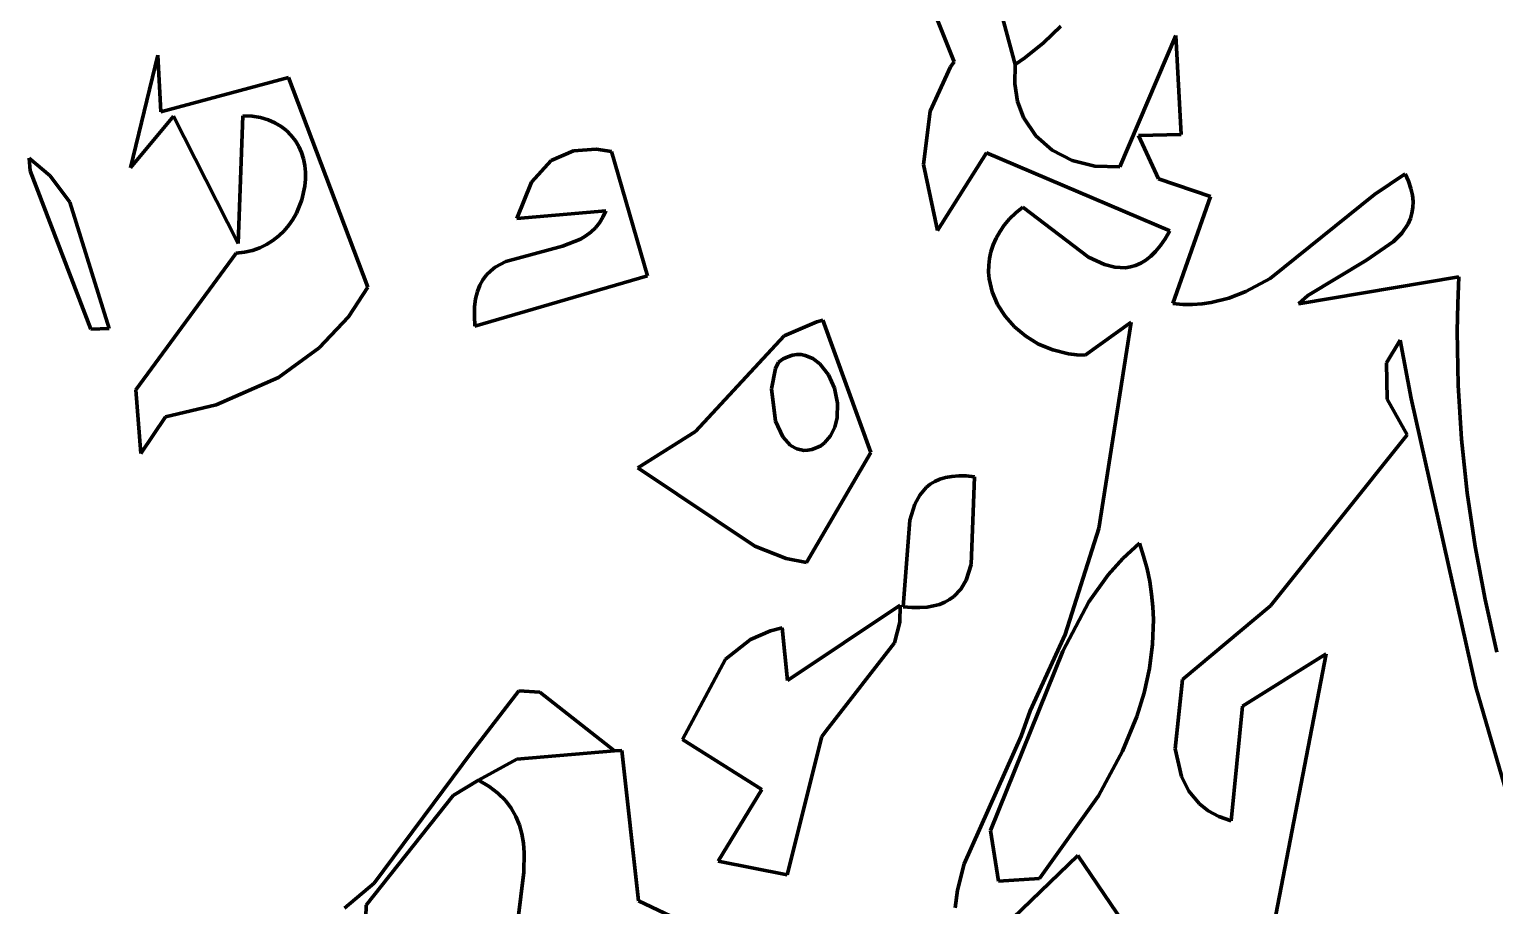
# Model space of a CAD drawing. Header units: millimetres. Extents: x 0 to 8.3, y 0 to 12.4.
# Drawn here: x 0.816 to 1.537, y 4.057 to 4.488 of the extents above; entities that cross this region are included whole.
import ezdxf

# ---------------------------------------------------------------- set-up
doc = ezdxf.new("R2010")
doc.units = ezdxf.units.MM
for name, color, linetype, lineweight in [('color#131313ff', 7, 'CONTINUOUS', 100), ('color#7c7c7cff', 7, 'CONTINUOUS', 100), ('color#c5c5c5ff', 7, 'CONTINUOUS', 100), ('color#ffffffff', 7, 'CONTINUOUS', 100)]:
    doc.layers.add(name, color=color, linetype=linetype, lineweight=lineweight)

msp = doc.modelspace()

# ---------------------------------------------------------------- linework, layer by layer
at = {"layer": 'color#131313ff'}
for p, q in [((1.28633, 4.5248), (1.30087, 4.47049)), ((1.27094, 4.47193), (1.25973, 4.4997)), ((1.35239, 4.42032), (1.3799, 4.48476)), ((1.3799, 4.48476), (1.38262, 4.43613)), ((0.86568, 4.41973), (0.87921, 4.47518)), ((0.87921, 4.47518), (0.88061, 4.44726)), ((1.25902, 4.44768), (1.26916, 4.46938)), ((1.26916, 4.46938), (1.27094, 4.47193)), ((1.30087, 4.47049), (1.30068, 4.4611)), ((0.88061, 4.44726), (0.94348, 4.4642)), ((0.94348, 4.4642), (0.98255, 4.361)), ((1.30068, 4.4611), (1.30212, 4.45242)), ((1.25583, 4.42142), (1.25902, 4.44768)), ((1.30212, 4.45242), (1.30506, 4.44457)), ((0.88685, 4.44521), (0.86568, 4.41973)), ((0.91876, 4.38263), (0.88685, 4.44521)), ((0.92104, 4.44538), (0.91876, 4.38263)), ((0.92553, 4.44511), (0.92104, 4.44538)), ((0.92966, 4.44443), (0.92553, 4.44511)), ((0.93341, 4.44335), (0.92966, 4.44443)), ((0.93681, 4.4419), (0.93341, 4.44335)), ((0.93984, 4.44012), (0.93681, 4.4419)), ((1.30506, 4.44457), (1.31106, 4.43554)), ((0.94252, 4.43804), (0.93984, 4.44012)), ((0.94486, 4.43569), (0.94252, 4.43804)), ((0.94684, 4.43309), (0.94486, 4.43569)), ((0.94849, 4.43029), (0.94684, 4.43309)), ((1.31106, 4.43554), (1.31912, 4.42836)), ((1.38262, 4.43613), (1.36152, 4.43561)), ((1.36152, 4.43561), (1.37134, 4.41434)), ((0.94981, 4.42731), (0.94849, 4.43029)), ((0.9508, 4.42418), (0.94981, 4.42731)), ((1.28683, 4.42707), (1.2627, 4.38887)), ((1.37701, 4.38874), (1.28683, 4.42707)), ((1.31912, 4.42836), (1.32892, 4.42328)), ((0.95146, 4.42093), (0.9508, 4.42418)), ((0.9518, 4.41759), (0.95146, 4.42093)), ((1.2627, 4.38887), (1.25583, 4.42142)), ((1.32892, 4.42328), (1.34012, 4.42052)), ((1.34012, 4.42052), (1.35239, 4.42032)), ((0.95154, 4.41079), (0.95183, 4.4142)), ((0.95183, 4.4142), (0.9518, 4.41759)), ((1.37134, 4.41434), (1.39706, 4.40568)), ((1.4777, 4.40664), (1.49278, 4.41683)), ((1.49278, 4.41683), (1.49443, 4.41312)), ((1.49443, 4.41312), (1.4956, 4.40962)), ((0.95006, 4.40401), (0.95154, 4.41079)), ((1.39706, 4.40568), (1.37853, 4.35299)), ((1.42636, 4.36539), (1.4777, 4.40664)), ((1.4956, 4.40962), (1.49633, 4.40631)), ((1.49633, 4.40631), (1.49663, 4.40318)), ((0.94564, 4.39443), (0.9474, 4.39751)), ((0.9474, 4.39751), (0.95006, 4.40401)), ((1.29816, 4.3946), (1.30118, 4.39758)), ((1.30118, 4.39758), (1.30462, 4.40045)), ((1.30462, 4.40045), (1.33706, 4.37588)), ((1.49609, 4.39744), (1.49529, 4.3948)), ((1.49655, 4.40023), (1.49609, 4.39744)), ((1.49663, 4.40318), (1.49655, 4.40023)), ((0.94128, 4.3888), (0.9436, 4.39152)), ((0.9436, 4.39152), (0.94564, 4.39443)), ((1.29334, 4.38836), (1.29555, 4.39152)), ((1.29555, 4.39152), (1.29816, 4.3946)), ((1.49417, 4.3923), (1.49106, 4.38767)), ((1.49529, 4.3948), (1.49417, 4.3923)), ((0.93271, 4.3821), (0.93583, 4.38406)), ((0.93583, 4.38406), (0.93869, 4.38631)), ((0.93869, 4.38631), (0.94128, 4.3888)), ((1.29008, 4.38185), (1.29152, 4.38513)), ((1.29152, 4.38513), (1.29334, 4.38836)), ((1.37236, 4.38153), (1.3747, 4.38488)), ((1.3747, 4.38488), (1.37701, 4.38874)), ((1.48696, 4.38347), (1.47371, 4.37429)), ((1.49106, 4.38767), (1.48696, 4.38347)), ((0.86841, 4.31059), (0.91771, 4.37773)), ((0.91771, 4.37773), (0.92183, 4.37824)), ((0.92183, 4.37824), (0.92571, 4.37916)), ((0.92571, 4.37916), (0.92934, 4.38046)), ((0.92934, 4.38046), (0.93271, 4.3821)), ((1.28828, 4.3752), (1.28901, 4.37853)), ((1.28901, 4.37853), (1.29008, 4.38185)), ((1.33706, 4.37588), (1.34484, 4.37219)), ((1.36513, 4.37438), (1.36757, 4.37631)), ((1.36757, 4.37631), (1.36998, 4.37869)), ((1.36998, 4.37869), (1.37236, 4.38153)), ((1.28786, 4.36853), (1.28791, 4.37186)), ((1.28814, 4.36522), (1.28786, 4.36853)), ((1.28791, 4.37186), (1.28828, 4.3752)), ((1.34484, 4.37219), (1.35, 4.37086)), ((1.35, 4.37086), (1.35512, 4.37066)), ((1.35512, 4.37066), (1.35765, 4.37104)), ((1.35765, 4.37104), (1.36017, 4.37177)), ((1.36017, 4.37177), (1.36266, 4.37287)), ((1.36266, 4.37287), (1.36513, 4.37438)), ((1.47371, 4.37429), (1.44482, 4.35691)), ((0.98255, 4.361), (0.97293, 4.34654)), ((1.28961, 4.35874), (1.28814, 4.36522)), ((1.41444, 4.35893), (1.42636, 4.36539)), ((1.44035, 4.35286), (1.51914, 4.36619)), ((1.51914, 4.36619), (1.51859, 4.35282)), ((1.29223, 4.35256), (1.28961, 4.35874)), ((1.39736, 4.35354), (1.40609, 4.35571)), ((1.40609, 4.35571), (1.41444, 4.35893)), ((1.44482, 4.35691), (1.44035, 4.35286)), ((0.97293, 4.34654), (0.95858, 4.33124)), ((1.29592, 4.34678), (1.29223, 4.35256)), ((1.30058, 4.34153), (1.29592, 4.34678)), ((1.37853, 4.35299), (1.38343, 4.35261)), ((1.38343, 4.35261), (1.38819, 4.35258)), ((1.38819, 4.35258), (1.39283, 4.3529)), ((1.39283, 4.3529), (1.39736, 4.35354)), ((1.51859, 4.35282), (1.51836, 4.33947)), ((1.18735, 4.3371), (1.2034, 4.34405)), ((1.2034, 4.34405), (1.20629, 4.34479)), ((1.20629, 4.34479), (1.22998, 4.27978)), ((1.30612, 4.33694), (1.30058, 4.34153)), ((1.3579, 4.34395), (1.33533, 4.3276)), ((1.342, 4.24243), (1.3579, 4.34395)), ((1.51836, 4.33947), (1.51883, 4.31283)), ((1.1437, 4.29018), (1.18735, 4.3371)), ((1.31246, 4.33313), (1.30612, 4.33694)), ((1.3195, 4.33022), (1.31246, 4.33313)), ((1.4903, 4.33501), (1.48358, 4.32391)), ((1.49567, 4.3064), (1.4903, 4.33501)), ((0.95858, 4.33124), (0.93849, 4.31671)), ((1.18685, 4.32577), (1.18452, 4.32425)), ((1.18913, 4.32687), (1.18685, 4.32577)), ((1.19137, 4.32758), (1.18913, 4.32687)), ((1.19354, 4.32791), (1.19137, 4.32758)), ((1.19564, 4.3279), (1.19354, 4.32791)), ((1.19766, 4.32756), (1.19564, 4.3279)), ((1.20145, 4.32601), (1.19766, 4.32756)), ((1.20484, 4.32343), (1.20145, 4.32601)), ((1.32715, 4.32834), (1.3195, 4.33022)), ((1.33118, 4.32782), (1.32715, 4.32834)), ((1.33533, 4.3276), (1.33118, 4.32782)), ((1.18294, 4.32113), (1.181, 4.31104)), ((1.18452, 4.32425), (1.18294, 4.32113)), ((1.20903, 4.31804), (1.20484, 4.32343)), ((1.21197, 4.31139), (1.20903, 4.31804)), ((1.48358, 4.32391), (1.48386, 4.30605)), ((0.87076, 4.27929), (0.86841, 4.31059)), ((0.93849, 4.31671), (0.90789, 4.3033)), ((1.181, 4.31104), (1.18299, 4.29519)), ((1.21346, 4.30409), (1.21197, 4.31139)), ((1.51883, 4.31283), (1.5205, 4.2863)), ((0.90789, 4.3033), (0.88296, 4.29731)), ((1.21329, 4.29676), (1.21346, 4.30409)), ((1.48386, 4.30605), (1.49369, 4.2885)), ((1.52755, 4.16433), (1.49567, 4.3064)), ((0.88296, 4.29731), (0.87076, 4.27929)), ((1.21215, 4.29217), (1.21329, 4.29676)), ((1.11529, 4.27219), (1.1437, 4.29018)), ((1.18299, 4.29519), (1.18655, 4.28749)), ((1.21011, 4.28803), (1.21215, 4.29217)), ((1.18655, 4.28749), (1.19036, 4.28331)), ((1.19036, 4.28331), (1.19344, 4.28157)), ((1.19344, 4.28157), (1.19695, 4.28084)), ((1.20089, 4.28129), (1.20301, 4.282)), ((1.20301, 4.282), (1.20524, 4.28306)), ((1.20524, 4.28306), (1.20712, 4.28452)), ((1.20712, 4.28452), (1.21011, 4.28803)), ((1.49369, 4.2885), (1.42658, 4.20436)), ((1.5205, 4.2863), (1.5233, 4.25989)), ((1.19695, 4.28084), (1.19887, 4.28091)), ((1.22998, 4.27978), (1.19835, 4.22578)), ((1.19887, 4.28091), (1.20089, 4.28129)), ((1.17293, 4.23377), (1.11529, 4.27219)), ((1.5233, 4.25989), (1.52718, 4.23363)), ((1.32551, 4.19033), (1.342, 4.24243)), ((1.18823, 4.22767), (1.17293, 4.23377)), ((1.36207, 4.23522), (1.35395, 4.22774)), ((1.36411, 4.22889), (1.36207, 4.23522)), ((1.52718, 4.23363), (1.53206, 4.20752)), ((1.19835, 4.22578), (1.18823, 4.22767)), ((1.35395, 4.22774), (1.34669, 4.21961)), ((1.36578, 4.2226), (1.36411, 4.22889)), ((1.34669, 4.21961), (1.3372, 4.20635)), ((1.36708, 4.21633), (1.36578, 4.2226)), ((1.36802, 4.2101), (1.36708, 4.21633)), ((1.36862, 4.20391), (1.36802, 4.2101)), ((1.18885, 4.16764), (1.24435, 4.20472)), ((1.24435, 4.20472), (1.24413, 4.19633)), ((1.3372, 4.20635), (1.32429, 4.18207)), ((1.3689, 4.19775), (1.36862, 4.20391)), ((1.42658, 4.20436), (1.38319, 4.16822)), ((1.53206, 4.20752), (1.5379, 4.18158)), ((1.24413, 4.19633), (1.24151, 4.18615)), ((1.3685, 4.18555), (1.3689, 4.19775)), ((1.17066, 4.18784), (1.18063, 4.19214)), ((1.18063, 4.19214), (1.18622, 4.19354)), ((1.18622, 4.19354), (1.18885, 4.16764)), ((1.30821, 4.15284), (1.32551, 4.19033)), ((1.15841, 4.1782), (1.17066, 4.18784)), ((1.24151, 4.18615), (1.20898, 4.14423)), ((1.32429, 4.18207), (1.2888, 4.09392)), ((1.36694, 4.17352), (1.3685, 4.18555)), ((1.4127, 4.15511), (1.45384, 4.18085)), ((1.45384, 4.18085), (1.42265, 4.01879)), ((1.13732, 4.13865), (1.15841, 4.1782)), ((1.3643, 4.16168), (1.36694, 4.17352)), ((1.38319, 4.16822), (1.3796, 4.13402)), ((1.0337, 4.13256), (1.05684, 4.1626)), ((1.05684, 4.1626), (1.06704, 4.16187)), ((1.06704, 4.16187), (1.10386, 4.13308)), ((1.3607, 4.15003), (1.3643, 4.16168)), ((1.54783, 4.09451), (1.52755, 4.16433)), ((1.3038, 4.14023), (1.30821, 4.15284)), ((1.40714, 4.09864), (1.4127, 4.15511)), ((1.35369, 4.13296), (1.3607, 4.15003)), ((1.17633, 4.11414), (1.13732, 4.13865)), ((1.20577, 4.14012), (1.18882, 4.07209)), ((1.20898, 4.14423), (1.20577, 4.14012)), ((1.27582, 4.07748), (1.3038, 4.14023)), ((0.98569, 4.06805), (1.0337, 4.13256)), ((1.10386, 4.13308), (1.05585, 4.12899)), ((1.34189, 4.11101), (1.35369, 4.13296)), ((1.3796, 4.13402), (1.38269, 4.12051)), ((1.05585, 4.12899), (1.03698, 4.11861)), ((1.03698, 4.11861), (1.0244, 4.11118)), ((1.38269, 4.12051), (1.38633, 4.11332)), ((1.0244, 4.11118), (0.98166, 4.05726)), ((1.15486, 4.07891), (1.17633, 4.11414)), ((1.31285, 4.07032), (1.34189, 4.11101)), ((1.38633, 4.11332), (1.39151, 4.10712)), ((1.39151, 4.10712), (1.3959, 4.10365)), ((1.3959, 4.10365), (1.40109, 4.1008)), ((1.40109, 4.1008), (1.40714, 4.09864)), ((1.2888, 4.09392), (1.29271, 4.06894)), ((1.33175, 4.08158), (1.29038, 4.04189)), ((1.3696, 4.02608), (1.33175, 4.08158)), ((1.18882, 4.07209), (1.15486, 4.07891)), ((1.27253, 4.06459), (1.27582, 4.07748)), ((0.97108, 4.05573), (0.98569, 4.06805)), ((1.29271, 4.06894), (1.31285, 4.07032)), ((1.27137, 4.05586), (1.27253, 4.06459)), ((0.98166, 4.05726), (0.97955, 3.97931))]:
    msp.add_line(p, q, dxfattribs=at)
at = {"layer": 'color#7c7c7cff'}
for p, q in [((1.07264, 4.42334), (1.0836, 4.42818)), ((1.0836, 4.42818), (1.09476, 4.42892)), ((1.09476, 4.42892), (1.10236, 4.42782)), ((1.10236, 4.42782), (1.11999, 4.3667)), ((0.81598, 4.42453), (0.8262, 4.41577)), ((0.81639, 4.41826), (0.81598, 4.42453)), ((1.06299, 4.41272), (1.07264, 4.42334)), ((0.8463, 4.34037), (0.81639, 4.41826)), ((0.8262, 4.41577), (0.83597, 4.4029)), ((1.05584, 4.39479), (1.06299, 4.41272)), ((0.83597, 4.4029), (0.85519, 4.34077)), ((1.09963, 4.39869), (1.05584, 4.39479)), ((1.09817, 4.39549), (1.09963, 4.39869)), ((1.09216, 4.38813), (1.09441, 4.39025)), ((1.09441, 4.39025), (1.09643, 4.39269)), ((1.09643, 4.39269), (1.09817, 4.39549)), ((1.07827, 4.38124), (1.08706, 4.38473)), ((1.08706, 4.38473), (1.0897, 4.3863)), ((1.0897, 4.3863), (1.09216, 4.38813)), ((1.05038, 4.37372), (1.07827, 4.38124)), ((1.04087, 4.36709), (1.04293, 4.36914)), ((1.04293, 4.36914), (1.04521, 4.3709)), ((1.04521, 4.3709), (1.05038, 4.37372)), ((1.11999, 4.3667), (1.03521, 4.34192)), ((1.03637, 4.35889), (1.03757, 4.362)), ((1.03757, 4.362), (1.03908, 4.36472)), ((1.03908, 4.36472), (1.04087, 4.36709)), ((1.03501, 4.35139), (1.03551, 4.35537)), ((1.03551, 4.35537), (1.03637, 4.35889)), ((1.0349, 4.34692), (1.03501, 4.35139)), ((1.03521, 4.34192), (1.0349, 4.34692)), ((0.85519, 4.34077), (0.8463, 4.34037))]:
    msp.add_line(p, q, dxfattribs=at)
at = {"layer": 'color#c5c5c5ff'}
for p, q in [((1.30087, 4.47049), (1.28633, 4.5248)), ((1.32341, 4.48939), (1.31489, 4.48128)), ((1.31489, 4.48128), (1.30571, 4.47389)), ((1.30571, 4.47389), (1.30087, 4.47049)), ((1.26386, 4.26661), (1.26664, 4.26745)), ((1.26664, 4.26745), (1.26973, 4.26801)), ((1.26973, 4.26801), (1.27313, 4.26829)), ((1.27313, 4.26829), (1.27688, 4.26825)), ((1.27688, 4.26825), (1.28097, 4.2679)), ((1.28097, 4.2679), (1.2792, 4.22477)), ((1.25394, 4.25884), (1.25717, 4.2626)), ((1.25717, 4.2626), (1.25914, 4.26417)), ((1.25914, 4.26417), (1.26136, 4.26552)), ((1.26136, 4.26552), (1.26386, 4.26661)), ((1.24917, 4.24649), (1.25152, 4.25434)), ((1.25152, 4.25434), (1.25394, 4.25884)), ((1.24586, 4.20398), (1.24917, 4.24649)), ((1.2792, 4.22477), (1.27673, 4.21704)), ((1.27673, 4.21704), (1.27418, 4.21265)), ((1.27418, 4.21265), (1.27076, 4.20898)), ((1.25012, 4.20361), (1.24586, 4.20398)), ((1.25402, 4.20355), (1.25012, 4.20361)), ((1.25757, 4.20379), (1.25402, 4.20355)), ((1.2608, 4.20432), (1.25757, 4.20379)), ((1.26372, 4.20512), (1.2608, 4.20432)), ((1.26634, 4.20617), (1.26372, 4.20512)), ((1.26868, 4.20746), (1.26634, 4.20617)), ((1.27076, 4.20898), (1.26868, 4.20746)), ((1.05585, 4.12899), (1.10386, 4.13308)), ((1.10386, 4.13308), (1.10739, 4.13334)), ((1.10739, 4.13334), (1.11564, 4.0593)), ((1.03698, 4.11861), (1.05585, 4.12899)), ((1.04215, 4.11557), (1.03698, 4.11861)), ((1.04652, 4.11226), (1.04215, 4.11557)), ((1.05014, 4.10868), (1.04652, 4.11226)), ((1.05307, 4.10487), (1.05014, 4.10868)), ((1.05537, 4.10085), (1.05307, 4.10487)), ((1.05709, 4.09663), (1.05537, 4.10085)), ((1.0583, 4.09224), (1.05709, 4.09663)), ((1.05907, 4.0877), (1.0583, 4.09224)), ((1.05944, 4.08303), (1.05907, 4.0877)), ((1.05924, 4.0734), (1.05944, 4.08303)), ((1.055, 4.03878), (1.05924, 4.0734)), ((1.11564, 4.0593), (1.15708, 4.03969))]:
    msp.add_line(p, q, dxfattribs=at)
at = {"layer": 'color#ffffffff'}
for p, q in [((1.25973, 4.4997), (1.27094, 4.47193)), ((1.31489, 4.48128), (1.32341, 4.48939)), ((1.3799, 4.48476), (1.35239, 4.42032)), ((1.38262, 4.43613), (1.3799, 4.48476)), ((1.30571, 4.47389), (1.31489, 4.48128)), ((0.87921, 4.47518), (0.86568, 4.41973)), ((0.88061, 4.44726), (0.87921, 4.47518)), ((1.26916, 4.46938), (1.25902, 4.44768)), ((1.27094, 4.47193), (1.26916, 4.46938)), ((1.30068, 4.4611), (1.30087, 4.47049)), ((1.30087, 4.47049), (1.30571, 4.47389)), ((0.94348, 4.4642), (0.88061, 4.44726)), ((0.98255, 4.361), (0.94348, 4.4642)), ((1.30212, 4.45242), (1.30068, 4.4611)), ((1.25902, 4.44768), (1.25583, 4.42142)), ((1.30506, 4.44457), (1.30212, 4.45242)), ((0.86568, 4.41973), (0.88685, 4.44521)), ((0.88685, 4.44521), (0.91876, 4.38263)), ((0.91876, 4.38263), (0.92104, 4.44538)), ((0.92104, 4.44538), (0.92553, 4.44511)), ((0.92553, 4.44511), (0.92966, 4.44443)), ((0.92966, 4.44443), (0.93341, 4.44335)), ((0.93341, 4.44335), (0.93681, 4.4419)), ((0.93681, 4.4419), (0.93984, 4.44012)), ((1.31106, 4.43554), (1.30506, 4.44457)), ((0.93984, 4.44012), (0.94252, 4.43804)), ((0.94252, 4.43804), (0.94486, 4.43569)), ((0.94486, 4.43569), (0.94684, 4.43309)), ((0.94684, 4.43309), (0.94849, 4.43029)), ((1.31912, 4.42836), (1.31106, 4.43554)), ((1.36152, 4.43561), (1.38262, 4.43613)), ((1.37134, 4.41434), (1.36152, 4.43561)), ((0.94849, 4.43029), (0.94981, 4.42731)), ((0.94981, 4.42731), (0.9508, 4.42418)), ((1.0836, 4.42818), (1.07264, 4.42334)), ((1.09476, 4.42892), (1.0836, 4.42818)), ((1.10236, 4.42782), (1.09476, 4.42892)), ((1.11999, 4.3667), (1.10236, 4.42782)), ((1.2627, 4.38887), (1.28683, 4.42707)), ((1.28683, 4.42707), (1.37701, 4.38874)), ((1.32892, 4.42328), (1.31912, 4.42836)), ((0.81598, 4.42453), (0.81639, 4.41826)), ((0.8262, 4.41577), (0.81598, 4.42453)), ((0.9508, 4.42418), (0.95146, 4.42093)), ((0.95146, 4.42093), (0.9518, 4.41759)), ((1.07264, 4.42334), (1.06299, 4.41272)), ((1.25583, 4.42142), (1.2627, 4.38887)), ((1.34012, 4.42052), (1.32892, 4.42328)), ((1.35239, 4.42032), (1.34012, 4.42052)), ((0.81639, 4.41826), (0.8463, 4.34037)), ((0.83597, 4.4029), (0.8262, 4.41577)), ((0.95183, 4.4142), (0.95154, 4.41079)), ((0.9518, 4.41759), (0.95183, 4.4142)), ((1.06299, 4.41272), (1.05584, 4.39479)), ((1.39706, 4.40568), (1.37134, 4.41434)), ((1.49278, 4.41683), (1.4777, 4.40664)), ((1.49443, 4.41312), (1.49278, 4.41683)), ((1.4956, 4.40962), (1.49443, 4.41312)), ((0.95154, 4.41079), (0.95006, 4.40401)), ((1.37853, 4.35299), (1.39706, 4.40568)), ((1.4777, 4.40664), (1.42636, 4.36539)), ((1.49633, 4.40631), (1.4956, 4.40962)), ((1.49663, 4.40318), (1.49633, 4.40631)), ((0.85519, 4.34077), (0.83597, 4.4029)), ((0.9474, 4.39751), (0.94564, 4.39443)), ((0.95006, 4.40401), (0.9474, 4.39751)), ((1.05584, 4.39479), (1.09963, 4.39869)), ((1.09963, 4.39869), (1.09817, 4.39549)), ((1.30118, 4.39758), (1.29816, 4.3946)), ((1.30462, 4.40045), (1.30118, 4.39758)), ((1.33706, 4.37588), (1.30462, 4.40045)), ((1.49529, 4.3948), (1.49609, 4.39744)), ((1.49609, 4.39744), (1.49655, 4.40023)), ((1.49655, 4.40023), (1.49663, 4.40318)), ((0.9436, 4.39152), (0.94128, 4.3888)), ((0.94564, 4.39443), (0.9436, 4.39152)), ((1.09441, 4.39025), (1.09216, 4.38813)), ((1.09643, 4.39269), (1.09441, 4.39025)), ((1.09817, 4.39549), (1.09643, 4.39269)), ((1.29555, 4.39152), (1.29334, 4.38836)), ((1.29816, 4.3946), (1.29555, 4.39152)), ((1.49106, 4.38767), (1.49417, 4.3923)), ((1.49417, 4.3923), (1.49529, 4.3948)), ((0.93583, 4.38406), (0.93271, 4.3821)), ((0.93869, 4.38631), (0.93583, 4.38406)), ((0.94128, 4.3888), (0.93869, 4.38631)), ((1.08706, 4.38473), (1.07827, 4.38124)), ((1.0897, 4.3863), (1.08706, 4.38473)), ((1.09216, 4.38813), (1.0897, 4.3863)), ((1.29152, 4.38513), (1.29008, 4.38185)), ((1.29334, 4.38836), (1.29152, 4.38513)), ((1.3747, 4.38488), (1.37236, 4.38153)), ((1.37701, 4.38874), (1.3747, 4.38488)), ((1.47371, 4.37429), (1.48696, 4.38347)), ((1.48696, 4.38347), (1.49106, 4.38767)), ((0.91771, 4.37773), (0.86841, 4.31059)), ((0.92183, 4.37824), (0.91771, 4.37773)), ((0.92571, 4.37916), (0.92183, 4.37824)), ((0.92934, 4.38046), (0.92571, 4.37916)), ((0.93271, 4.3821), (0.92934, 4.38046)), ((1.07827, 4.38124), (1.05038, 4.37372)), ((1.28901, 4.37853), (1.28828, 4.3752)), ((1.29008, 4.38185), (1.28901, 4.37853)), ((1.34484, 4.37219), (1.33706, 4.37588)), ((1.36757, 4.37631), (1.36513, 4.37438)), ((1.36998, 4.37869), (1.36757, 4.37631)), ((1.37236, 4.38153), (1.36998, 4.37869)), ((1.04293, 4.36914), (1.04087, 4.36709)), ((1.04521, 4.3709), (1.04293, 4.36914)), ((1.05038, 4.37372), (1.04521, 4.3709)), ((1.28791, 4.37186), (1.28786, 4.36853)), ((1.28786, 4.36853), (1.28814, 4.36522)), ((1.28828, 4.3752), (1.28791, 4.37186)), ((1.35, 4.37086), (1.34484, 4.37219)), ((1.35512, 4.37066), (1.35, 4.37086)), ((1.35765, 4.37104), (1.35512, 4.37066)), ((1.36017, 4.37177), (1.35765, 4.37104)), ((1.36266, 4.37287), (1.36017, 4.37177)), ((1.36513, 4.37438), (1.36266, 4.37287)), ((1.44482, 4.35691), (1.47371, 4.37429)), ((0.97293, 4.34654), (0.98255, 4.361)), ((1.03521, 4.34192), (1.11999, 4.3667)), ((1.03757, 4.362), (1.03637, 4.35889)), ((1.03908, 4.36472), (1.03757, 4.362)), ((1.04087, 4.36709), (1.03908, 4.36472)), ((1.28814, 4.36522), (1.28961, 4.35874)), ((1.42636, 4.36539), (1.41444, 4.35893)), ((1.51914, 4.36619), (1.44035, 4.35286)), ((1.51859, 4.35282), (1.51914, 4.36619)), ((1.03551, 4.35537), (1.03501, 4.35139)), ((1.03637, 4.35889), (1.03551, 4.35537)), ((1.28961, 4.35874), (1.29223, 4.35256)), ((1.40609, 4.35571), (1.39736, 4.35354)), ((1.41444, 4.35893), (1.40609, 4.35571)), ((1.44035, 4.35286), (1.44482, 4.35691)), ((0.95858, 4.33124), (0.97293, 4.34654)), ((1.03501, 4.35139), (1.0349, 4.34692)), ((1.0349, 4.34692), (1.03521, 4.34192)), ((1.29223, 4.35256), (1.29592, 4.34678)), ((1.29592, 4.34678), (1.30058, 4.34153)), ((1.38343, 4.35261), (1.37853, 4.35299)), ((1.38819, 4.35258), (1.38343, 4.35261)), ((1.39283, 4.3529), (1.38819, 4.35258)), ((1.39736, 4.35354), (1.39283, 4.3529)), ((1.51836, 4.33947), (1.51859, 4.35282)), ((0.8463, 4.34037), (0.85519, 4.34077)), ((1.2034, 4.34405), (1.18735, 4.3371)), ((1.20629, 4.34479), (1.2034, 4.34405)), ((1.22998, 4.27978), (1.20629, 4.34479)), ((1.30058, 4.34153), (1.30612, 4.33694)), ((1.33533, 4.3276), (1.3579, 4.34395)), ((1.3579, 4.34395), (1.342, 4.24243)), ((1.51883, 4.31283), (1.51836, 4.33947)), ((1.18735, 4.3371), (1.1437, 4.29018)), ((1.30612, 4.33694), (1.31246, 4.33313)), ((1.31246, 4.33313), (1.3195, 4.33022)), ((1.48358, 4.32391), (1.4903, 4.33501)), ((1.4903, 4.33501), (1.49567, 4.3064)), ((0.93849, 4.31671), (0.95858, 4.33124)), ((1.18452, 4.32425), (1.18685, 4.32577)), ((1.18685, 4.32577), (1.18913, 4.32687)), ((1.18913, 4.32687), (1.19137, 4.32758)), ((1.19137, 4.32758), (1.19354, 4.32791)), ((1.19354, 4.32791), (1.19564, 4.3279)), ((1.19564, 4.3279), (1.19766, 4.32756)), ((1.19766, 4.32756), (1.20145, 4.32601)), ((1.20145, 4.32601), (1.20484, 4.32343)), ((1.3195, 4.33022), (1.32715, 4.32834)), ((1.32715, 4.32834), (1.33118, 4.32782)), ((1.33118, 4.32782), (1.33533, 4.3276)), ((1.181, 4.31104), (1.18294, 4.32113)), ((1.18294, 4.32113), (1.18452, 4.32425)), ((1.20484, 4.32343), (1.20903, 4.31804)), ((1.20903, 4.31804), (1.21197, 4.31139)), ((1.48386, 4.30605), (1.48358, 4.32391)), ((0.86841, 4.31059), (0.87076, 4.27929)), ((0.90789, 4.3033), (0.93849, 4.31671)), ((1.18299, 4.29519), (1.181, 4.31104)), ((1.21197, 4.31139), (1.21346, 4.30409)), ((1.5205, 4.2863), (1.51883, 4.31283)), ((0.88296, 4.29731), (0.90789, 4.3033)), ((1.21346, 4.30409), (1.21329, 4.29676)), ((1.49369, 4.2885), (1.48386, 4.30605)), ((1.49567, 4.3064), (1.52755, 4.16433)), ((0.87076, 4.27929), (0.88296, 4.29731)), ((1.21329, 4.29676), (1.21215, 4.29217)), ((1.1437, 4.29018), (1.11529, 4.27219)), ((1.18655, 4.28749), (1.18299, 4.29519)), ((1.21215, 4.29217), (1.21011, 4.28803)), ((1.19036, 4.28331), (1.18655, 4.28749)), ((1.19344, 4.28157), (1.19036, 4.28331)), ((1.19695, 4.28084), (1.19344, 4.28157)), ((1.20301, 4.282), (1.20089, 4.28129)), ((1.20524, 4.28306), (1.20301, 4.282)), ((1.20712, 4.28452), (1.20524, 4.28306)), ((1.21011, 4.28803), (1.20712, 4.28452)), ((1.42658, 4.20436), (1.49369, 4.2885)), ((1.5233, 4.25989), (1.5205, 4.2863)), ((1.19887, 4.28091), (1.19695, 4.28084)), ((1.19835, 4.22578), (1.22998, 4.27978)), ((1.20089, 4.28129), (1.19887, 4.28091)), ((1.11529, 4.27219), (1.17293, 4.23377)), ((1.26664, 4.26745), (1.26386, 4.26661)), ((1.26973, 4.26801), (1.26664, 4.26745)), ((1.27313, 4.26829), (1.26973, 4.26801)), ((1.27688, 4.26825), (1.27313, 4.26829)), ((1.28097, 4.2679), (1.27688, 4.26825)), ((1.2792, 4.22477), (1.28097, 4.2679)), ((1.25717, 4.2626), (1.25394, 4.25884)), ((1.25914, 4.26417), (1.25717, 4.2626)), ((1.26136, 4.26552), (1.25914, 4.26417)), ((1.26386, 4.26661), (1.26136, 4.26552)), ((1.25152, 4.25434), (1.24917, 4.24649)), ((1.25394, 4.25884), (1.25152, 4.25434)), ((1.52718, 4.23363), (1.5233, 4.25989)), ((1.24917, 4.24649), (1.24586, 4.20398)), ((1.342, 4.24243), (1.32551, 4.19033)), ((1.17293, 4.23377), (1.18823, 4.22767)), ((1.35395, 4.22774), (1.36207, 4.23522)), ((1.36207, 4.23522), (1.36411, 4.22889)), ((1.53206, 4.20752), (1.52718, 4.23363)), ((1.18823, 4.22767), (1.19835, 4.22578)), ((1.27673, 4.21704), (1.2792, 4.22477)), ((1.34669, 4.21961), (1.35395, 4.22774)), ((1.36411, 4.22889), (1.36578, 4.2226)), ((1.27418, 4.21265), (1.27673, 4.21704)), ((1.3372, 4.20635), (1.34669, 4.21961)), ((1.36578, 4.2226), (1.36708, 4.21633)), ((1.27076, 4.20898), (1.27418, 4.21265)), ((1.36708, 4.21633), (1.36802, 4.2101)), ((1.36802, 4.2101), (1.36862, 4.20391)), ((1.24435, 4.20472), (1.18885, 4.16764)), ((1.24413, 4.19633), (1.24435, 4.20472)), ((1.24586, 4.20398), (1.25012, 4.20361)), ((1.25012, 4.20361), (1.25402, 4.20355)), ((1.25402, 4.20355), (1.25757, 4.20379)), ((1.25757, 4.20379), (1.2608, 4.20432)), ((1.2608, 4.20432), (1.26372, 4.20512)), ((1.26372, 4.20512), (1.26634, 4.20617)), ((1.26634, 4.20617), (1.26868, 4.20746)), ((1.26868, 4.20746), (1.27076, 4.20898)), ((1.32429, 4.18207), (1.3372, 4.20635)), ((1.36862, 4.20391), (1.3689, 4.19775)), ((1.38319, 4.16822), (1.42658, 4.20436)), ((1.5379, 4.18158), (1.53206, 4.20752)), ((1.24151, 4.18615), (1.24413, 4.19633)), ((1.3689, 4.19775), (1.3685, 4.18555)), ((1.18063, 4.19214), (1.17066, 4.18784)), ((1.18622, 4.19354), (1.18063, 4.19214)), ((1.18885, 4.16764), (1.18622, 4.19354)), ((1.32551, 4.19033), (1.30821, 4.15284)), ((1.17066, 4.18784), (1.15841, 4.1782)), ((1.20898, 4.14423), (1.24151, 4.18615)), ((1.2888, 4.09392), (1.32429, 4.18207)), ((1.3685, 4.18555), (1.36694, 4.17352)), ((1.45384, 4.18085), (1.4127, 4.15511)), ((1.42265, 4.01879), (1.45384, 4.18085)), ((1.15841, 4.1782), (1.13732, 4.13865)), ((1.36694, 4.17352), (1.3643, 4.16168)), ((1.3796, 4.13402), (1.38319, 4.16822)), ((1.05684, 4.1626), (1.0337, 4.13256)), ((1.06704, 4.16187), (1.05684, 4.1626)), ((1.10386, 4.13308), (1.06704, 4.16187)), ((1.3643, 4.16168), (1.3607, 4.15003)), ((1.52755, 4.16433), (1.54783, 4.09451)), ((1.30821, 4.15284), (1.3038, 4.14023)), ((1.4127, 4.15511), (1.40714, 4.09864)), ((1.3607, 4.15003), (1.35369, 4.13296)), ((1.13732, 4.13865), (1.17633, 4.11414)), ((1.18882, 4.07209), (1.20577, 4.14012)), ((1.20577, 4.14012), (1.20898, 4.14423)), ((1.3038, 4.14023), (1.27582, 4.07748)), ((1.0337, 4.13256), (0.98569, 4.06805)), ((1.10739, 4.13334), (1.10386, 4.13308)), ((1.11564, 4.0593), (1.10739, 4.13334)), ((1.35369, 4.13296), (1.34189, 4.11101)), ((1.38269, 4.12051), (1.3796, 4.13402)), ((1.0244, 4.11118), (1.03698, 4.11861)), ((1.03698, 4.11861), (1.04215, 4.11557)), ((1.38633, 4.11332), (1.38269, 4.12051)), ((0.98166, 4.05726), (1.0244, 4.11118)), ((1.04215, 4.11557), (1.04652, 4.11226)), ((1.04652, 4.11226), (1.05014, 4.10868)), ((1.05014, 4.10868), (1.05307, 4.10487)), ((1.17633, 4.11414), (1.15486, 4.07891)), ((1.34189, 4.11101), (1.31285, 4.07032)), ((1.39151, 4.10712), (1.38633, 4.11332)), ((1.05307, 4.10487), (1.05537, 4.10085)), ((1.3959, 4.10365), (1.39151, 4.10712)), ((1.40109, 4.1008), (1.3959, 4.10365)), ((1.05537, 4.10085), (1.05709, 4.09663)), ((1.05709, 4.09663), (1.0583, 4.09224)), ((1.40714, 4.09864), (1.40109, 4.1008)), ((1.0583, 4.09224), (1.05907, 4.0877)), ((1.05907, 4.0877), (1.05944, 4.08303)), ((1.29271, 4.06894), (1.2888, 4.09392)), ((1.05944, 4.08303), (1.05924, 4.0734)), ((1.29038, 4.04189), (1.33175, 4.08158)), ((1.33175, 4.08158), (1.3696, 4.02608)), ((1.05924, 4.0734), (1.055, 4.03878)), ((1.15486, 4.07891), (1.18882, 4.07209)), ((1.27582, 4.07748), (1.27253, 4.06459)), ((0.98569, 4.06805), (0.97108, 4.05573)), ((1.31285, 4.07032), (1.29271, 4.06894)), ((1.15708, 4.03969), (1.11564, 4.0593)), ((1.27253, 4.06459), (1.27137, 4.05586)), ((0.97955, 3.97931), (0.98166, 4.05726))]:
    msp.add_line(p, q, dxfattribs=at)

doc.saveas('drawing.dxf')
